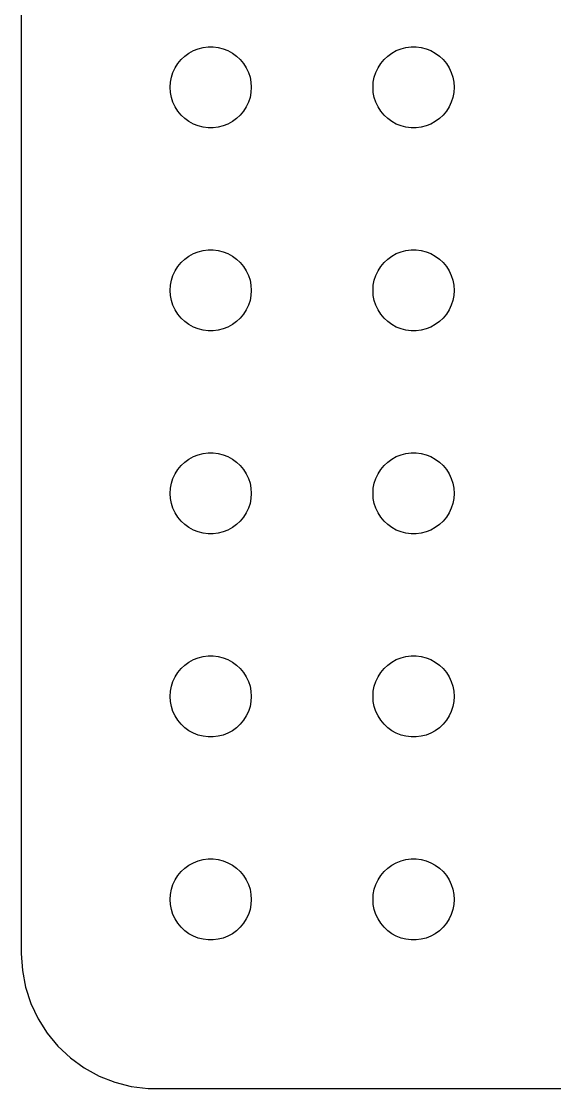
# Model space of a CAD drawing. Header units: metres. Extents: x -82 to 82, y -82 to 82.
# Drawn here: x -82 to -62.28, y -81.99 to -42.56 of the extents above; entities that cross this region are included whole.
import ezdxf

# ---------------------------------------------------------------- set-up
doc = ezdxf.new("R2010")
doc.units = ezdxf.units.M

msp = doc.modelspace()

# ---------------------------------------------------------------- linework, layer by layer
for p, q in [((-82, 77), (-82, -77)), ((-75.9561, -43.8442), (-75.8037, -43.7335)), ((-75.8037, -43.7335), (-75.6387, -43.6428)), ((-75.6387, -43.6428), (-75.4635, -43.5734)), ((-75.4635, -43.5734), (-75.2811, -43.5266)), ((-75.2811, -43.5266), (-75.0942, -43.503)), ((-75.0942, -43.503), (-74.9058, -43.503)), ((-74.9058, -43.503), (-74.7189, -43.5266)), ((-74.7189, -43.5266), (-74.5365, -43.5734)), ((-74.5365, -43.5734), (-74.3613, -43.6428)), ((-74.3613, -43.6428), (-74.1963, -43.7335)), ((-74.1963, -43.7335), (-74.0439, -43.8442)), ((-68.4561, -43.8442), (-68.3037, -43.7335)), ((-68.3037, -43.7335), (-68.1387, -43.6428)), ((-68.1387, -43.6428), (-67.9635, -43.5734)), ((-67.9635, -43.5734), (-67.7811, -43.5266)), ((-67.7811, -43.5266), (-67.5942, -43.503)), ((-67.5942, -43.503), (-67.4058, -43.503)), ((-67.4058, -43.503), (-67.2189, -43.5266)), ((-67.2189, -43.5266), (-67.0365, -43.5734)), ((-67.0365, -43.5734), (-66.8613, -43.6428)), ((-66.8613, -43.6428), (-66.6963, -43.7335)), ((-66.6963, -43.7335), (-66.5439, -43.8442)), ((-76.3145, -44.2774), (-76.2135, -44.1183)), ((-76.2135, -44.1183), (-76.0934, -43.9732)), ((-76.0934, -43.9732), (-75.9561, -43.8442)), ((-74.0439, -43.8442), (-73.9065, -43.9732)), ((-73.9065, -43.9732), (-73.7865, -44.1183)), ((-73.7865, -44.1183), (-73.6855, -44.2774)), ((-68.8145, -44.2774), (-68.7135, -44.1183)), ((-68.7135, -44.1183), (-68.5934, -43.9732)), ((-68.5934, -43.9732), (-68.4561, -43.8442)), ((-66.5439, -43.8442), (-66.4065, -43.9732)), ((-66.4065, -43.9732), (-66.2865, -44.1183)), ((-66.2865, -44.1183), (-66.1855, -44.2774)), ((-76.4529, -44.627), (-76.3947, -44.4478)), ((-76.3947, -44.4478), (-76.3145, -44.2774)), ((-73.6855, -44.2774), (-73.6053, -44.4478)), ((-73.6053, -44.4478), (-73.5471, -44.627)), ((-68.9529, -44.627), (-68.8947, -44.4478)), ((-68.8947, -44.4478), (-68.8145, -44.2774)), ((-66.1855, -44.2774), (-66.1053, -44.4478)), ((-66.1053, -44.4478), (-66.0471, -44.627)), ((-76.5, -45), (-76.4882, -44.812)), ((-76.4882, -44.812), (-76.4529, -44.627)), ((-73.5471, -44.627), (-73.5118, -44.812)), ((-73.5118, -44.812), (-73.5, -45)), ((-69, -45), (-68.9882, -44.812)), ((-68.9882, -44.812), (-68.9529, -44.627)), ((-66.0471, -44.627), (-66.0118, -44.812)), ((-66.0118, -44.812), (-66, -45)), ((-76.4882, -45.188), (-76.5, -45)), ((-76.4529, -45.373), (-76.4882, -45.188)), ((-73.5118, -45.188), (-73.5471, -45.373)), ((-73.5, -45), (-73.5118, -45.188)), ((-68.9882, -45.188), (-69, -45)), ((-68.9529, -45.373), (-68.9882, -45.188)), ((-66.0118, -45.188), (-66.0471, -45.373)), ((-66, -45), (-66.0118, -45.188)), ((-76.3947, -45.5522), (-76.4529, -45.373)), ((-76.3145, -45.7226), (-76.3947, -45.5522)), ((-76.2135, -45.8817), (-76.3145, -45.7226)), ((-73.6855, -45.7226), (-73.7865, -45.8817)), ((-73.6053, -45.5522), (-73.6855, -45.7226)), ((-73.5471, -45.373), (-73.6053, -45.5522)), ((-68.8947, -45.5522), (-68.9529, -45.373)), ((-68.8145, -45.7226), (-68.8947, -45.5522)), ((-68.7135, -45.8817), (-68.8145, -45.7226)), ((-66.1855, -45.7226), (-66.2865, -45.8817)), ((-66.1053, -45.5522), (-66.1855, -45.7226)), ((-66.0471, -45.373), (-66.1053, -45.5522)), ((-76.0934, -46.0268), (-76.2135, -45.8817)), ((-75.9561, -46.1558), (-76.0934, -46.0268)), ((-73.9065, -46.0268), (-74.0439, -46.1558)), ((-73.7865, -45.8817), (-73.9065, -46.0268)), ((-68.5934, -46.0268), (-68.7135, -45.8817)), ((-68.4561, -46.1558), (-68.5934, -46.0268)), ((-66.4065, -46.0268), (-66.5439, -46.1558)), ((-66.2865, -45.8817), (-66.4065, -46.0268)), ((-75.8037, -46.2665), (-75.9561, -46.1558)), ((-75.6387, -46.3572), (-75.8037, -46.2665)), ((-75.4635, -46.4266), (-75.6387, -46.3572)), ((-75.2811, -46.4734), (-75.4635, -46.4266)), ((-75.0942, -46.497), (-75.2811, -46.4734)), ((-74.9058, -46.497), (-75.0942, -46.497)), ((-74.7189, -46.4734), (-74.9058, -46.497)), ((-74.5365, -46.4266), (-74.7189, -46.4734)), ((-74.3613, -46.3572), (-74.5365, -46.4266)), ((-74.1963, -46.2665), (-74.3613, -46.3572)), ((-74.0439, -46.1558), (-74.1963, -46.2665)), ((-68.3037, -46.2665), (-68.4561, -46.1558)), ((-68.1387, -46.3572), (-68.3037, -46.2665)), ((-67.9635, -46.4266), (-68.1387, -46.3572)), ((-67.7811, -46.4734), (-67.9635, -46.4266)), ((-67.5942, -46.497), (-67.7811, -46.4734)), ((-67.4058, -46.497), (-67.5942, -46.497)), ((-67.2189, -46.4734), (-67.4058, -46.497)), ((-67.0365, -46.4266), (-67.2189, -46.4734)), ((-66.8613, -46.3572), (-67.0365, -46.4266)), ((-66.6963, -46.2665), (-66.8613, -46.3572)), ((-66.5439, -46.1558), (-66.6963, -46.2665)), ((-75.9561, -51.3442), (-75.8037, -51.2335)), ((-75.8037, -51.2335), (-75.6387, -51.1428)), ((-75.6387, -51.1428), (-75.4635, -51.0734)), ((-75.4635, -51.0734), (-75.2811, -51.0266)), ((-75.2811, -51.0266), (-75.0942, -51.003)), ((-75.0942, -51.003), (-74.9058, -51.003)), ((-74.9058, -51.003), (-74.7189, -51.0266)), ((-74.7189, -51.0266), (-74.5365, -51.0734)), ((-74.5365, -51.0734), (-74.3613, -51.1428)), ((-74.3613, -51.1428), (-74.1963, -51.2335)), ((-74.1963, -51.2335), (-74.0439, -51.3442)), ((-68.4561, -51.3442), (-68.3037, -51.2335)), ((-68.3037, -51.2335), (-68.1387, -51.1428)), ((-68.1387, -51.1428), (-67.9635, -51.0734)), ((-67.9635, -51.0734), (-67.7811, -51.0266)), ((-67.7811, -51.0266), (-67.5942, -51.003)), ((-67.5942, -51.003), (-67.4058, -51.003)), ((-67.4058, -51.003), (-67.2189, -51.0266)), ((-67.2189, -51.0266), (-67.0365, -51.0734)), ((-67.0365, -51.0734), (-66.8613, -51.1428)), ((-66.8613, -51.1428), (-66.6963, -51.2335)), ((-66.6963, -51.2335), (-66.5439, -51.3442)), ((-76.3145, -51.7774), (-76.2135, -51.6183)), ((-76.2135, -51.6183), (-76.0934, -51.4732)), ((-76.0934, -51.4732), (-75.9561, -51.3442)), ((-74.0439, -51.3442), (-73.9065, -51.4732)), ((-73.9065, -51.4732), (-73.7865, -51.6183)), ((-73.7865, -51.6183), (-73.6855, -51.7774)), ((-68.8145, -51.7774), (-68.7135, -51.6183)), ((-68.7135, -51.6183), (-68.5934, -51.4732)), ((-68.5934, -51.4732), (-68.4561, -51.3442)), ((-66.5439, -51.3442), (-66.4065, -51.4732)), ((-66.4065, -51.4732), (-66.2865, -51.6183)), ((-66.2865, -51.6183), (-66.1855, -51.7774)), ((-76.4529, -52.127), (-76.3947, -51.9478)), ((-76.3947, -51.9478), (-76.3145, -51.7774)), ((-73.6855, -51.7774), (-73.6053, -51.9478)), ((-73.6053, -51.9478), (-73.5471, -52.127)), ((-68.9529, -52.127), (-68.8947, -51.9478)), ((-68.8947, -51.9478), (-68.8145, -51.7774)), ((-66.1855, -51.7774), (-66.1053, -51.9478)), ((-66.1053, -51.9478), (-66.0471, -52.127)), ((-76.5, -52.5), (-76.4882, -52.312)), ((-76.4882, -52.312), (-76.4529, -52.127)), ((-73.5471, -52.127), (-73.5118, -52.312)), ((-73.5118, -52.312), (-73.5, -52.5)), ((-69, -52.5), (-68.9882, -52.312)), ((-68.9882, -52.312), (-68.9529, -52.127)), ((-66.0471, -52.127), (-66.0118, -52.312)), ((-66.0118, -52.312), (-66, -52.5)), ((-76.4882, -52.688), (-76.5, -52.5)), ((-76.4529, -52.873), (-76.4882, -52.688)), ((-73.5118, -52.688), (-73.5471, -52.873)), ((-73.5, -52.5), (-73.5118, -52.688)), ((-68.9882, -52.688), (-69, -52.5)), ((-68.9529, -52.873), (-68.9882, -52.688)), ((-66.0118, -52.688), (-66.0471, -52.873)), ((-66, -52.5), (-66.0118, -52.688)), ((-76.3947, -53.0522), (-76.4529, -52.873)), ((-76.3145, -53.2226), (-76.3947, -53.0522)), ((-76.2135, -53.3817), (-76.3145, -53.2226)), ((-73.6855, -53.2226), (-73.7865, -53.3817)), ((-73.6053, -53.0522), (-73.6855, -53.2226)), ((-73.5471, -52.873), (-73.6053, -53.0522)), ((-68.8947, -53.0522), (-68.9529, -52.873)), ((-68.8145, -53.2226), (-68.8947, -53.0522)), ((-68.7135, -53.3817), (-68.8145, -53.2226)), ((-66.1855, -53.2226), (-66.2865, -53.3817)), ((-66.1053, -53.0522), (-66.1855, -53.2226)), ((-66.0471, -52.873), (-66.1053, -53.0522)), ((-76.0934, -53.5268), (-76.2135, -53.3817)), ((-75.9561, -53.6558), (-76.0934, -53.5268)), ((-73.9065, -53.5268), (-74.0439, -53.6558)), ((-73.7865, -53.3817), (-73.9065, -53.5268)), ((-68.5934, -53.5268), (-68.7135, -53.3817)), ((-68.4561, -53.6558), (-68.5934, -53.5268)), ((-66.4065, -53.5268), (-66.5439, -53.6558)), ((-66.2865, -53.3817), (-66.4065, -53.5268)), ((-75.8037, -53.7665), (-75.9561, -53.6558)), ((-75.6387, -53.8572), (-75.8037, -53.7665)), ((-75.4635, -53.9266), (-75.6387, -53.8572)), ((-75.2811, -53.9734), (-75.4635, -53.9266)), ((-75.0942, -53.997), (-75.2811, -53.9734)), ((-74.9058, -53.997), (-75.0942, -53.997)), ((-74.7189, -53.9734), (-74.9058, -53.997)), ((-74.5365, -53.9266), (-74.7189, -53.9734)), ((-74.3613, -53.8572), (-74.5365, -53.9266)), ((-74.1963, -53.7665), (-74.3613, -53.8572)), ((-74.0439, -53.6558), (-74.1963, -53.7665)), ((-68.3037, -53.7665), (-68.4561, -53.6558)), ((-68.1387, -53.8572), (-68.3037, -53.7665)), ((-67.9635, -53.9266), (-68.1387, -53.8572)), ((-67.7811, -53.9734), (-67.9635, -53.9266)), ((-67.5942, -53.997), (-67.7811, -53.9734)), ((-67.4058, -53.997), (-67.5942, -53.997)), ((-67.2189, -53.9734), (-67.4058, -53.997)), ((-67.0365, -53.9266), (-67.2189, -53.9734)), ((-66.8613, -53.8572), (-67.0365, -53.9266)), ((-66.6963, -53.7665), (-66.8613, -53.8572)), ((-66.5439, -53.6558), (-66.6963, -53.7665)), ((-75.9561, -58.8442), (-75.8037, -58.7335)), ((-75.8037, -58.7335), (-75.6387, -58.6428)), ((-75.6387, -58.6428), (-75.4635, -58.5734)), ((-75.4635, -58.5734), (-75.2811, -58.5266)), ((-75.2811, -58.5266), (-75.0942, -58.503)), ((-75.0942, -58.503), (-74.9058, -58.503)), ((-74.9058, -58.503), (-74.7189, -58.5266)), ((-74.7189, -58.5266), (-74.5365, -58.5734)), ((-74.5365, -58.5734), (-74.3613, -58.6428)), ((-74.3613, -58.6428), (-74.1963, -58.7335)), ((-74.1963, -58.7335), (-74.0439, -58.8442)), ((-68.4561, -58.8442), (-68.3037, -58.7335)), ((-68.3037, -58.7335), (-68.1387, -58.6428)), ((-68.1387, -58.6428), (-67.9635, -58.5734)), ((-67.9635, -58.5734), (-67.7811, -58.5266)), ((-67.7811, -58.5266), (-67.5942, -58.503)), ((-67.5942, -58.503), (-67.4058, -58.503)), ((-67.4058, -58.503), (-67.2189, -58.5266)), ((-67.2189, -58.5266), (-67.0365, -58.5734)), ((-67.0365, -58.5734), (-66.8613, -58.6428)), ((-66.8613, -58.6428), (-66.6963, -58.7335)), ((-66.6963, -58.7335), (-66.5439, -58.8442)), ((-76.3145, -59.2774), (-76.2135, -59.1183)), ((-76.2135, -59.1183), (-76.0934, -58.9732)), ((-76.0934, -58.9732), (-75.9561, -58.8442)), ((-74.0439, -58.8442), (-73.9065, -58.9732)), ((-73.9065, -58.9732), (-73.7865, -59.1183)), ((-73.7865, -59.1183), (-73.6855, -59.2774)), ((-68.8145, -59.2774), (-68.7135, -59.1183)), ((-68.7135, -59.1183), (-68.5934, -58.9732)), ((-68.5934, -58.9732), (-68.4561, -58.8442)), ((-66.5439, -58.8442), (-66.4065, -58.9732)), ((-66.4065, -58.9732), (-66.2865, -59.1183)), ((-66.2865, -59.1183), (-66.1855, -59.2774)), ((-76.4529, -59.627), (-76.3947, -59.4478)), ((-76.3947, -59.4478), (-76.3145, -59.2774)), ((-73.6855, -59.2774), (-73.6053, -59.4478)), ((-73.6053, -59.4478), (-73.5471, -59.627)), ((-68.9529, -59.627), (-68.8947, -59.4478)), ((-68.8947, -59.4478), (-68.8145, -59.2774)), ((-66.1855, -59.2774), (-66.1053, -59.4478)), ((-66.1053, -59.4478), (-66.0471, -59.627)), ((-76.5, -60), (-76.4882, -59.812)), ((-76.4882, -59.812), (-76.4529, -59.627)), ((-73.5471, -59.627), (-73.5118, -59.812)), ((-73.5118, -59.812), (-73.5, -60)), ((-69, -60), (-68.9882, -59.812)), ((-68.9882, -59.812), (-68.9529, -59.627)), ((-66.0471, -59.627), (-66.0118, -59.812)), ((-66.0118, -59.812), (-66, -60)), ((-76.4882, -60.188), (-76.5, -60)), ((-76.4529, -60.373), (-76.4882, -60.188)), ((-73.5118, -60.188), (-73.5471, -60.373)), ((-73.5, -60), (-73.5118, -60.188)), ((-68.9882, -60.188), (-69, -60)), ((-68.9529, -60.373), (-68.9882, -60.188)), ((-66.0118, -60.188), (-66.0471, -60.373)), ((-66, -60), (-66.0118, -60.188)), ((-76.3947, -60.5522), (-76.4529, -60.373)), ((-76.3145, -60.7226), (-76.3947, -60.5522)), ((-73.6053, -60.5522), (-73.6855, -60.7226)), ((-73.5471, -60.373), (-73.6053, -60.5522)), ((-68.8947, -60.5522), (-68.9529, -60.373)), ((-68.8145, -60.7226), (-68.8947, -60.5522)), ((-66.1053, -60.5522), (-66.1855, -60.7226)), ((-66.0471, -60.373), (-66.1053, -60.5522)), ((-76.2135, -60.8817), (-76.3145, -60.7226)), ((-76.0934, -61.0268), (-76.2135, -60.8817)), ((-75.9561, -61.1558), (-76.0934, -61.0268)), ((-73.9065, -61.0268), (-74.0439, -61.1558)), ((-73.7865, -60.8817), (-73.9065, -61.0268)), ((-73.6855, -60.7226), (-73.7865, -60.8817)), ((-68.7135, -60.8817), (-68.8145, -60.7226)), ((-68.5934, -61.0268), (-68.7135, -60.8817)), ((-68.4561, -61.1558), (-68.5934, -61.0268)), ((-66.4065, -61.0268), (-66.5439, -61.1558)), ((-66.2865, -60.8817), (-66.4065, -61.0268)), ((-66.1855, -60.7226), (-66.2865, -60.8817)), ((-75.8037, -61.2665), (-75.9561, -61.1558)), ((-75.6387, -61.3572), (-75.8037, -61.2665)), ((-75.4635, -61.4266), (-75.6387, -61.3572)), ((-75.2811, -61.4734), (-75.4635, -61.4266)), ((-75.0942, -61.497), (-75.2811, -61.4734)), ((-74.9058, -61.497), (-75.0942, -61.497)), ((-74.7189, -61.4734), (-74.9058, -61.497)), ((-74.5365, -61.4266), (-74.7189, -61.4734)), ((-74.3613, -61.3572), (-74.5365, -61.4266)), ((-74.1963, -61.2665), (-74.3613, -61.3572)), ((-74.0439, -61.1558), (-74.1963, -61.2665)), ((-68.3037, -61.2665), (-68.4561, -61.1558)), ((-68.1387, -61.3572), (-68.3037, -61.2665)), ((-67.9635, -61.4266), (-68.1387, -61.3572)), ((-67.7811, -61.4734), (-67.9635, -61.4266)), ((-67.5942, -61.497), (-67.7811, -61.4734)), ((-67.4058, -61.497), (-67.5942, -61.497)), ((-67.2189, -61.4734), (-67.4058, -61.497)), ((-67.0365, -61.4266), (-67.2189, -61.4734)), ((-66.8613, -61.3572), (-67.0365, -61.4266)), ((-66.6963, -61.2665), (-66.8613, -61.3572)), ((-66.5439, -61.1558), (-66.6963, -61.2665)), ((-75.9561, -66.3442), (-75.8037, -66.2335)), ((-75.8037, -66.2335), (-75.6387, -66.1428)), ((-75.6387, -66.1428), (-75.4635, -66.0734)), ((-75.4635, -66.0734), (-75.2811, -66.0266)), ((-75.2811, -66.0266), (-75.0942, -66.003)), ((-75.0942, -66.003), (-74.9058, -66.003)), ((-74.9058, -66.003), (-74.7189, -66.0266)), ((-74.7189, -66.0266), (-74.5365, -66.0734)), ((-74.5365, -66.0734), (-74.3613, -66.1428)), ((-74.3613, -66.1428), (-74.1963, -66.2335)), ((-74.1963, -66.2335), (-74.0439, -66.3442)), ((-68.4561, -66.3442), (-68.3037, -66.2335)), ((-68.3037, -66.2335), (-68.1387, -66.1428)), ((-68.1387, -66.1428), (-67.9635, -66.0734)), ((-67.9635, -66.0734), (-67.7811, -66.0266)), ((-67.7811, -66.0266), (-67.5942, -66.003)), ((-67.5942, -66.003), (-67.4058, -66.003)), ((-67.4058, -66.003), (-67.2189, -66.0266)), ((-67.2189, -66.0266), (-67.0365, -66.0734)), ((-67.0365, -66.0734), (-66.8613, -66.1428)), ((-66.8613, -66.1428), (-66.6963, -66.2335)), ((-66.6963, -66.2335), (-66.5439, -66.3442)), ((-76.3145, -66.7774), (-76.2135, -66.6183)), ((-76.2135, -66.6183), (-76.0934, -66.4732)), ((-76.0934, -66.4732), (-75.9561, -66.3442)), ((-74.0439, -66.3442), (-73.9065, -66.4732)), ((-73.9065, -66.4732), (-73.7865, -66.6183)), ((-73.7865, -66.6183), (-73.6855, -66.7774)), ((-68.8145, -66.7774), (-68.7135, -66.6183)), ((-68.7135, -66.6183), (-68.5934, -66.4732)), ((-68.5934, -66.4732), (-68.4561, -66.3442)), ((-66.5439, -66.3442), (-66.4065, -66.4732)), ((-66.4065, -66.4732), (-66.2865, -66.6183)), ((-66.2865, -66.6183), (-66.1855, -66.7774)), ((-76.4529, -67.127), (-76.3947, -66.9478)), ((-76.3947, -66.9478), (-76.3145, -66.7774)), ((-73.6855, -66.7774), (-73.6053, -66.9478)), ((-73.6053, -66.9478), (-73.5471, -67.127)), ((-68.9529, -67.127), (-68.8947, -66.9478)), ((-68.8947, -66.9478), (-68.8145, -66.7774)), ((-66.1855, -66.7774), (-66.1053, -66.9478)), ((-66.1053, -66.9478), (-66.0471, -67.127)), ((-76.5, -67.5), (-76.4882, -67.312)), ((-76.4882, -67.312), (-76.4529, -67.127)), ((-73.5471, -67.127), (-73.5118, -67.312)), ((-73.5118, -67.312), (-73.5, -67.5)), ((-69, -67.5), (-68.9882, -67.312)), ((-68.9882, -67.312), (-68.9529, -67.127)), ((-66.0471, -67.127), (-66.0118, -67.312)), ((-66.0118, -67.312), (-66, -67.5)), ((-76.4882, -67.688), (-76.5, -67.5)), ((-76.4529, -67.873), (-76.4882, -67.688)), ((-73.5118, -67.688), (-73.5471, -67.873)), ((-73.5, -67.5), (-73.5118, -67.688)), ((-68.9882, -67.688), (-69, -67.5)), ((-68.9529, -67.873), (-68.9882, -67.688)), ((-66.0118, -67.688), (-66.0471, -67.873)), ((-66, -67.5), (-66.0118, -67.688)), ((-76.3947, -68.0522), (-76.4529, -67.873)), ((-76.3145, -68.2226), (-76.3947, -68.0522)), ((-73.6053, -68.0522), (-73.6855, -68.2226)), ((-73.5471, -67.873), (-73.6053, -68.0522)), ((-68.8947, -68.0522), (-68.9529, -67.873)), ((-68.8145, -68.2226), (-68.8947, -68.0522)), ((-66.1053, -68.0522), (-66.1855, -68.2226)), ((-66.0471, -67.873), (-66.1053, -68.0522)), ((-76.2135, -68.3817), (-76.3145, -68.2226)), ((-76.0934, -68.5268), (-76.2135, -68.3817)), ((-75.9561, -68.6558), (-76.0934, -68.5268)), ((-73.9065, -68.5268), (-74.0439, -68.6558)), ((-73.7865, -68.3817), (-73.9065, -68.5268)), ((-73.6855, -68.2226), (-73.7865, -68.3817)), ((-68.7135, -68.3817), (-68.8145, -68.2226)), ((-68.5934, -68.5268), (-68.7135, -68.3817)), ((-68.4561, -68.6558), (-68.5934, -68.5268)), ((-66.4065, -68.5268), (-66.5439, -68.6558)), ((-66.2865, -68.3817), (-66.4065, -68.5268)), ((-66.1855, -68.2226), (-66.2865, -68.3817)), ((-75.8037, -68.7665), (-75.9561, -68.6558)), ((-75.6387, -68.8572), (-75.8037, -68.7665)), ((-75.4635, -68.9266), (-75.6387, -68.8572)), ((-75.2811, -68.9734), (-75.4635, -68.9266)), ((-75.0942, -68.997), (-75.2811, -68.9734)), ((-74.7189, -68.9734), (-74.9058, -68.997)), ((-74.5365, -68.9266), (-74.7189, -68.9734)), ((-74.3613, -68.8572), (-74.5365, -68.9266)), ((-74.1963, -68.7665), (-74.3613, -68.8572)), ((-74.0439, -68.6558), (-74.1963, -68.7665)), ((-68.3037, -68.7665), (-68.4561, -68.6558)), ((-68.1387, -68.8572), (-68.3037, -68.7665)), ((-67.9635, -68.9266), (-68.1387, -68.8572)), ((-67.7811, -68.9734), (-67.9635, -68.9266)), ((-67.5942, -68.997), (-67.7811, -68.9734)), ((-67.2189, -68.9734), (-67.4058, -68.997)), ((-67.0365, -68.9266), (-67.2189, -68.9734)), ((-66.8613, -68.8572), (-67.0365, -68.9266)), ((-66.6963, -68.7665), (-66.8613, -68.8572)), ((-66.5439, -68.6558), (-66.6963, -68.7665)), ((-74.9058, -68.997), (-75.0942, -68.997)), ((-67.4058, -68.997), (-67.5942, -68.997)), ((-75.8037, -73.7335), (-75.6387, -73.6428)), ((-75.6387, -73.6428), (-75.4635, -73.5734)), ((-75.4635, -73.5734), (-75.2811, -73.5266)), ((-75.2811, -73.5266), (-75.0942, -73.503)), ((-75.0942, -73.503), (-74.9058, -73.503)), ((-74.9058, -73.503), (-74.7189, -73.5266)), ((-74.7189, -73.5266), (-74.5365, -73.5734)), ((-74.5365, -73.5734), (-74.3613, -73.6428)), ((-74.3613, -73.6428), (-74.1963, -73.7335)), ((-68.3037, -73.7335), (-68.1387, -73.6428)), ((-68.1387, -73.6428), (-67.9635, -73.5734)), ((-67.9635, -73.5734), (-67.7811, -73.5266)), ((-67.7811, -73.5266), (-67.5942, -73.503)), ((-67.5942, -73.503), (-67.4058, -73.503)), ((-67.4058, -73.503), (-67.2189, -73.5266)), ((-67.2189, -73.5266), (-67.0365, -73.5734)), ((-67.0365, -73.5734), (-66.8613, -73.6428)), ((-66.8613, -73.6428), (-66.6963, -73.7335)), ((-76.3145, -74.2774), (-76.2135, -74.1183)), ((-76.2135, -74.1183), (-76.0934, -73.9732)), ((-76.0934, -73.9732), (-75.9561, -73.8442)), ((-75.9561, -73.8442), (-75.8037, -73.7335)), ((-74.1963, -73.7335), (-74.0439, -73.8442)), ((-74.0439, -73.8442), (-73.9065, -73.9732)), ((-73.9065, -73.9732), (-73.7865, -74.1183)), ((-73.7865, -74.1183), (-73.6855, -74.2774)), ((-68.8145, -74.2774), (-68.7135, -74.1183)), ((-68.7135, -74.1183), (-68.5934, -73.9732)), ((-68.5934, -73.9732), (-68.4561, -73.8442)), ((-68.4561, -73.8442), (-68.3037, -73.7335)), ((-66.6963, -73.7335), (-66.5439, -73.8442)), ((-66.5439, -73.8442), (-66.4065, -73.9732)), ((-66.4065, -73.9732), (-66.2865, -74.1183)), ((-66.2865, -74.1183), (-66.1855, -74.2774)), ((-76.4529, -74.627), (-76.3947, -74.4478)), ((-76.3947, -74.4478), (-76.3145, -74.2774)), ((-73.6855, -74.2774), (-73.6053, -74.4478)), ((-73.6053, -74.4478), (-73.5471, -74.627)), ((-68.9529, -74.627), (-68.8947, -74.4478)), ((-68.8947, -74.4478), (-68.8145, -74.2774)), ((-66.1855, -74.2774), (-66.1053, -74.4478)), ((-66.1053, -74.4478), (-66.0471, -74.627)), ((-76.5, -75), (-76.4882, -74.812)), ((-76.4882, -74.812), (-76.4529, -74.627)), ((-73.5471, -74.627), (-73.5118, -74.812)), ((-73.5118, -74.812), (-73.5, -75)), ((-69, -75), (-68.9882, -74.812)), ((-68.9882, -74.812), (-68.9529, -74.627)), ((-66.0471, -74.627), (-66.0118, -74.812)), ((-66.0118, -74.812), (-66, -75)), ((-76.4882, -75.188), (-76.5, -75)), ((-76.4529, -75.373), (-76.4882, -75.188)), ((-73.5118, -75.188), (-73.5471, -75.373)), ((-73.5, -75), (-73.5118, -75.188)), ((-68.9882, -75.188), (-69, -75)), ((-68.9529, -75.373), (-68.9882, -75.188)), ((-66.0118, -75.188), (-66.0471, -75.373)), ((-66, -75), (-66.0118, -75.188)), ((-76.3947, -75.5522), (-76.4529, -75.373)), ((-76.3145, -75.7226), (-76.3947, -75.5522)), ((-73.6053, -75.5522), (-73.6855, -75.7226)), ((-73.5471, -75.373), (-73.6053, -75.5522)), ((-68.8947, -75.5522), (-68.9529, -75.373)), ((-68.8145, -75.7226), (-68.8947, -75.5522)), ((-66.1053, -75.5522), (-66.1855, -75.7226)), ((-66.0471, -75.373), (-66.1053, -75.5522)), ((-76.2135, -75.8817), (-76.3145, -75.7226)), ((-76.0934, -76.0268), (-76.2135, -75.8817)), ((-75.9561, -76.1558), (-76.0934, -76.0268)), ((-73.9065, -76.0268), (-74.0439, -76.1558)), ((-73.7865, -75.8817), (-73.9065, -76.0268)), ((-73.6855, -75.7226), (-73.7865, -75.8817)), ((-68.7135, -75.8817), (-68.8145, -75.7226)), ((-68.5934, -76.0268), (-68.7135, -75.8817)), ((-68.4561, -76.1558), (-68.5934, -76.0268)), ((-66.4065, -76.0268), (-66.5439, -76.1558)), ((-66.2865, -75.8817), (-66.4065, -76.0268)), ((-66.1855, -75.7226), (-66.2865, -75.8817)), ((-75.8037, -76.2665), (-75.9561, -76.1558)), ((-75.6387, -76.3572), (-75.8037, -76.2665)), ((-75.4635, -76.4266), (-75.6387, -76.3572)), ((-75.2811, -76.4734), (-75.4635, -76.4266)), ((-75.0942, -76.497), (-75.2811, -76.4734)), ((-74.7189, -76.4734), (-74.9058, -76.497)), ((-74.5365, -76.4266), (-74.7189, -76.4734)), ((-74.3613, -76.3572), (-74.5365, -76.4266)), ((-74.1963, -76.2665), (-74.3613, -76.3572)), ((-74.0439, -76.1558), (-74.1963, -76.2665)), ((-68.3037, -76.2665), (-68.4561, -76.1558)), ((-68.1387, -76.3572), (-68.3037, -76.2665)), ((-67.9635, -76.4266), (-68.1387, -76.3572)), ((-67.7811, -76.4734), (-67.9635, -76.4266)), ((-67.5942, -76.497), (-67.7811, -76.4734)), ((-67.2189, -76.4734), (-67.4058, -76.497)), ((-67.0365, -76.4266), (-67.2189, -76.4734)), ((-66.8613, -76.3572), (-67.0365, -76.4266)), ((-66.6963, -76.2665), (-66.8613, -76.3572)), ((-66.5439, -76.1558), (-66.6963, -76.2665)), ((-74.9058, -76.497), (-75.0942, -76.497)), ((-67.4058, -76.497), (-67.5942, -76.497)), ((-82, -77), (-81.9606, -77.6267)), ((-81.9606, -77.6267), (-81.8429, -78.2434)), ((-81.8429, -78.2434), (-81.6489, -78.8406)), ((-81.6489, -78.8406), (-81.3815, -79.4088)), ((-81.3815, -79.4088), (-81.0451, -79.9389)), ((-81.0451, -79.9389), (-80.6448, -80.4227)), ((-80.6448, -80.4227), (-80.1871, -80.8526)), ((-80.1871, -80.8526), (-79.6791, -81.2216)), ((-79.6791, -81.2216), (-79.1289, -81.5241)), ((-79.1289, -81.5241), (-78.5451, -81.7553)), ((-78.5451, -81.7553), (-77.9369, -81.9114)), ((-77.9369, -81.9114), (-77.3139, -81.9901)), ((-77.3139, -81.9901), (77.3139, -81.9901))]:
    msp.add_line(p, q)

doc.saveas('drawing.dxf')
